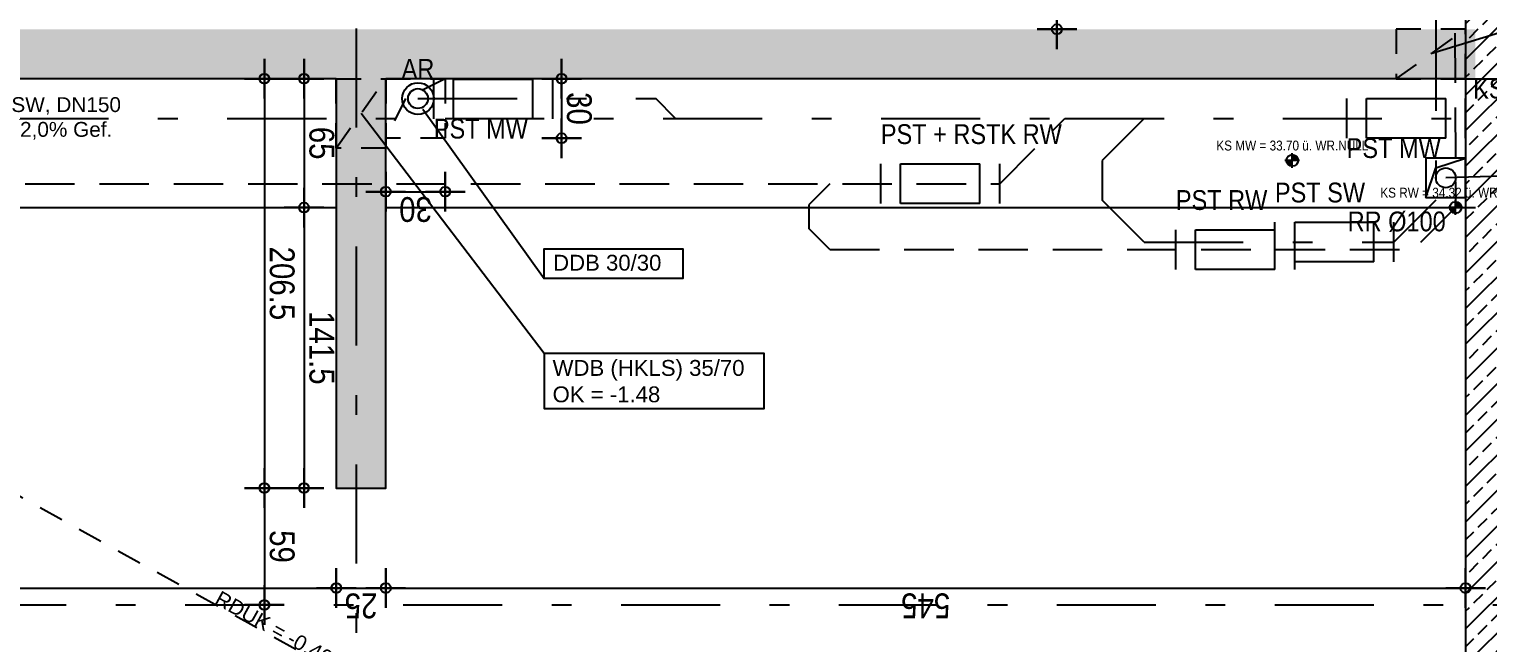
# Model space of a CAD drawing. Header units: millimetres. Extents: x 2717 to 2789, y 1567 to 1698.
# Drawn here: x 2769.04 to 2776.4, y 1612.96 to 1616.06 of the extents above; entities that cross this region are included whole.
import ezdxf
from ezdxf.enums import TextEntityAlignment as Align

# ---------------------------------------------------------------- set-up
doc = ezdxf.new("R2010")
doc.units = ezdxf.units.MM
for name, pattern in [('HIDDEN', [0.375, 0.25, -0.125]), ('HIDDEN2', [0.1875, 0.125, -0.0625]), ('STRICHPUNKT', [1, 0.5, -0.25, 0, -0.25])]:
    doc.linetypes.add(name, pattern=pattern)
doc.layers.add('00_HLP-G00-Lk2-M0', color=6, linetype='Continuous', plot=False)
doc.layers.add('07_SYM-G00-LK2-HLP', color=6, linetype='Continuous', plot=False)
for name, color, linetype in [('01-TXT---------M0', 1, 'Continuous'), ('01-TXT-G00-Lk2-M0', 1, 'Continuous'), ('02-AXO-G00-Lk2-M0', 8, 'STRICHPUNKT'), ('02-DIM-G00-Lk2-ACHSEN', 8, 'Continuous'), ('02-DIM-G00-Lk2-M0', 8, 'Continuous'), ('02-DIM-G00-Lk2-ROHBAU', 8, 'Continuous'), ('02-FIL-G00-Lk2-STB', 8, 'Continuous'), ('02-HID-G00-Lk2-M0', 8, 'HIDDEN2'), ('02-TWA-G00-Lk2-M0', 4, 'Continuous'), ('02-TXT-G00-Lk2-M0', 8, 'Continuous'), ('03-ANS-G00-Lk2-M0', 8, 'Continuous'), ('03-HID-G00-LK2-M0', 8, 'HIDDEN2'), ('03-SYM-G00-LK2-M0', 8, 'Continuous'), ('03-TXT-G00-Lk2-M0', 8, 'Continuous'), ('07-MWK-G00-Lk2-M0', 4, 'STRICHPUNKT'), ('07-RWK-G00-Lk2-M0', 150, 'HIDDEN'), ('07-SWK-G00-Lk2-M0', 34, 'STRICHPUNKT'), ('07-SWK-G00-Lk2-TXT', 34, 'Continuous'), ('07-SYM-G00-Lk2-M0', 8, 'Continuous')]:
    doc.layers.add(name, color=color, linetype=linetype)
doc.styles.add('ARIAL', font='arial.ttf', dxfattribs={"width": 0.85})
doc.styles.get("Standard").update_dxf_attribs({"font": 'arial.ttf'})
doc.dimstyles.new('pp chromy&schneider', dxfattribs={"dimscale": 0.005, "dimtxt": 25, "dimasz": 10, "dimexe": 0, "dimexo": 0, "dimgap": 5, "dimtad": 1, "dimdec": 1, "dimlfac": 100, "dimrnd": 0.1, "dimzin": 9, "dimdsep": 46, "dimtxsty": 'ARIAL', "dimblk": 'c&s kote', "dimcen": 0, "dimse1": 1, "dimse2": 1, "dimclrd": 8, "dimclrt": 8, "dimadec": 0, "dimazin": 0, "dimtfac": 0.75, "dimtdec": 1, "dimtix": 1, "dimtmove": 2, "dimatfit": 0, "dimldrblk": 'NONE', "dimfxl": 1, "dimtolj": 1, "dimlwd": -1, "dimarcsym": 0})
pattern_1 = [(45, (2691.82905, 1579.03722), (-0.08980256, 0.08980256), []), (45, (2691.91885, 1579.03722), (-0.08980256, 0.08980256), [0.0635, -0.03175])]

# ---------------------------------------------------------------- blocks, each defined once
blk = doc.blocks.new('c&s kote')
at = {"color": 8}
for p, q in [((0, -2), (0, 2)), ((0, 2), (0, -2)), ((-2, 0), (2, 0)), ((2, 0), (-2, 0))]:
    blk.add_line(p, q, dxfattribs=at)
blk.add_circle((0, 0), 0.5, dxfattribs=at)
blk = doc.blocks.new('*D1131')
at = {"layer": '02-DIM-G00-Lk2-ROHBAU', "color": 8, "transparency": 16777216}
blk.add_line((2765.2417, 1613.2372), (2770.5417, 1613.2372), dxfattribs=at)
at = {"layer": 'Defpoints', "color": 0, "transparency": 16777216}
for p in [(2770.5917, 1613.7419), (2770.5917, 1613.2372), (2765.1917, 1612.9472)]:
    blk.add_point(p, dxfattribs=at)
at = {"layer": '02-DIM-G00-Lk2-ROHBAU', "color": 8, "transparency": 16777216, "xscale": 0.05, "yscale": 0.05, "zscale": 0.05, "rotation": 180}
blk.add_blockref('c&s kote', (2765.1917, 1613.2372), dxfattribs=at)
at = {"layer": '02-DIM-G00-Lk2-ROHBAU', "color": 8, "transparency": 16777216, "xscale": 0.05, "yscale": 0.05, "zscale": 0.05}
blk.add_blockref('c&s kote', (2770.5917, 1613.2372), dxfattribs=at)
at = {"layer": '02-DIM-G00-Lk2-ROHBAU', "color": 8, "transparency": 16777216, "insert": (2767.8917, 1613.1484), "char_height": 0.125, "attachment_point": 5, "rotation": 180, "style": 'ARIAL'}
blk.add_mtext('\\A1;540', dxfattribs=at)
blk = doc.blocks.new('_None')
blk = doc.blocks.new('*D1132')
at = {"layer": '02-DIM-G00-Lk2-ROHBAU', "color": 8, "transparency": 16777216}
blk.add_line((2770.6417, 1613.2372), (2770.7917, 1613.2372), dxfattribs=at)
at = {"layer": 'Defpoints', "color": 0, "transparency": 16777216}
for p in [(2770.5917, 1613.7419), (2770.8417, 1613.7419), (2770.8417, 1613.2372)]:
    blk.add_point(p, dxfattribs=at)
at = {"layer": '02-DIM-G00-Lk2-ROHBAU', "color": 8, "transparency": 16777216, "xscale": 0.05, "yscale": 0.05, "zscale": 0.05, "rotation": 180}
blk.add_blockref('c&s kote', (2770.5917, 1613.2372), dxfattribs=at)
at = {"layer": '02-DIM-G00-Lk2-ROHBAU', "color": 8, "transparency": 16777216, "xscale": 0.05, "yscale": 0.05, "zscale": 0.05}
blk.add_blockref('c&s kote', (2770.8417, 1613.2372), dxfattribs=at)
at = {"layer": '02-DIM-G00-Lk2-ROHBAU', "color": 8, "transparency": 16777216, "insert": (2770.7167, 1613.1484), "char_height": 0.125, "attachment_point": 5, "rotation": 180, "style": 'ARIAL'}
blk.add_mtext('\\A1;25', dxfattribs=at)
blk = doc.blocks.new('*D1133')
at = {"layer": '02-DIM-G00-Lk2-ROHBAU', "color": 8, "transparency": 16777216}
blk.add_line((2770.8917, 1613.2372), (2776.2417, 1613.2372), dxfattribs=at)
at = {"layer": 'Defpoints', "color": 0, "transparency": 16777216}
for p in [(2770.8417, 1613.7419), (2776.2917, 1613.2372), (2776.2917, 1612.7311)]:
    blk.add_point(p, dxfattribs=at)
at = {"layer": '02-DIM-G00-Lk2-ROHBAU', "color": 8, "transparency": 16777216, "xscale": 0.05, "yscale": 0.05, "zscale": 0.05, "rotation": 180}
blk.add_blockref('c&s kote', (2770.8417, 1613.2372), dxfattribs=at)
at = {"layer": '02-DIM-G00-Lk2-ROHBAU', "color": 8, "transparency": 16777216, "xscale": 0.05, "yscale": 0.05, "zscale": 0.05}
blk.add_blockref('c&s kote', (2776.2917, 1613.2372), dxfattribs=at)
at = {"layer": '02-DIM-G00-Lk2-ROHBAU', "color": 8, "transparency": 16777216, "insert": (2773.5667, 1613.1487), "char_height": 0.125, "attachment_point": 5, "rotation": 180, "style": 'ARIAL'}
blk.add_mtext('\\A1;545', dxfattribs=at)
blk = doc.blocks.new('*D1159')
at = {"layer": '02-DIM-G00-Lk2-ROHBAU', "color": 8, "transparency": 16777216}
blk.add_line((2770.229, 1615.7572), (2770.229, 1613.7919), dxfattribs=at)
at = {"layer": 'Defpoints', "color": 0, "transparency": 16777216}
for p in [(2770.5917, 1615.8072), (2770.229, 1613.7419), (2770.5917, 1613.7419)]:
    blk.add_point(p, dxfattribs=at)
at = {"layer": '02-DIM-G00-Lk2-ROHBAU', "color": 8, "transparency": 16777216, "xscale": 0.05, "yscale": 0.05, "zscale": 0.05}
for p, rotation in [((2770.229, 1615.8072), 90), ((2770.229, 1613.7419), 270)]:
    blk.add_blockref('c&s kote', p, dxfattribs=dict(at, rotation=rotation))
at = {"layer": '02-DIM-G00-Lk2-ROHBAU', "color": 8, "transparency": 16777216, "insert": (2770.3179, 1614.7745), "char_height": 0.125, "attachment_point": 5, "rotation": 270, "style": 'ARIAL'}
blk.add_mtext('\\A1;206.5', dxfattribs=at)
blk = doc.blocks.new('03-rar')
blk.add_circle((0, 0), 0.05)
at = {"layer": '01-TXT---------M0', "color": 8, "style": 'ARIAL', "width": 0.85}
blk.add_attdef('RR', text='', height=0.1, dxfattribs=at).set_placement((0, 0.1), align=Align.CENTER)
blk = doc.blocks.new('03-PST')
for p, q in [((0, -0.1), (0, 0.1)), ((0.1, -0.1), (0.1, 0.1)), ((0.1, 0.1), (0.5, 0.1)), ((0.5, -0.1), (0.5, 0.1)), ((0.6, -0.1), (0.6, 0.1)), ((0.5, -0.1), (0.1, -0.1))]:
    blk.add_line(p, q)
at = {"layer": '01-TXT---------M0', "color": 8, "style": 'ARIAL', "width": 0.85}
blk.add_attdef('KS', text='', height=0.1, dxfattribs=at).set_placement((0, 0.3), align=Align.TOP_LEFT)
blk = doc.blocks.new('01-HK1')
for p, q in [((-0.0005, -0.0742), (-0.0005, 0.0742)), ((0.0737, 0), (-0.0747, 0))]:
    blk.add_line(p, q)
blk.add_circle((-0.0005, 0), 0.0586)
for points in [[(-0.0005, 0.0586), (0.0409, 0.0414), (-0.0005, 0)], [(-0.0005, 0), (0.0581, 0), (0.0409, 0.0414)], [(-0.0591, 0), (-0.0419, -0.0414), (-0.0005, 0)], [(-0.0419, -0.0414), (-0.0005, -0.0586), (-0.0005, 0)]]:
    blk.add_solid(points)
at = {"layer": '01-TXT---------M0', "color": 8, "style": 'ARIAL', "width": 0.85}
blk.add_attdef('HEIGHT', text='', height=0.1, dxfattribs=at).set_placement((0, 0.2), align=Align.TOP_CENTER)
blk = doc.blocks.new('*D622')
at = {"layer": '02-DIM-G00-Lk2-ROHBAU', "color": 8, "transparency": 16777216}
blk.add_line((2770.429, 1615.7572), (2770.429, 1615.2072), dxfattribs=at)
at = {"layer": 'Defpoints', "color": 0, "transparency": 16777216}
for p in [(2770.5917, 1615.8072), (2770.429, 1615.1572), (2770.5917, 1615.1572)]:
    blk.add_point(p, dxfattribs=at)
at = {"layer": '02-DIM-G00-Lk2-ROHBAU', "color": 8, "transparency": 16777216, "xscale": 0.05, "yscale": 0.05, "zscale": 0.05}
for p, rotation in [((2770.429, 1615.8072), 90), ((2770.429, 1615.1572), 270)]:
    blk.add_blockref('c&s kote', p, dxfattribs=dict(at, rotation=rotation))
at = {"layer": '02-DIM-G00-Lk2-ROHBAU', "color": 8, "transparency": 16777216, "insert": (2770.5179, 1615.4822), "char_height": 0.125, "attachment_point": 5, "rotation": 270, "style": 'ARIAL'}
blk.add_mtext('\\A1;65', dxfattribs=at)
blk = doc.blocks.new('*D623')
at = {"layer": '02-DIM-G00-Lk2-ROHBAU', "color": 8, "transparency": 16777216}
blk.add_line((2770.429, 1615.1072), (2770.429, 1613.7919), dxfattribs=at)
at = {"layer": 'Defpoints', "color": 0, "transparency": 16777216}
for p in [(2770.5917, 1615.1572), (2770.429, 1613.7419), (2770.5917, 1613.7419)]:
    blk.add_point(p, dxfattribs=at)
at = {"layer": '02-DIM-G00-Lk2-ROHBAU', "color": 8, "transparency": 16777216, "xscale": 0.05, "yscale": 0.05, "zscale": 0.05}
for p, rotation in [((2770.429, 1615.1572), 90), ((2770.429, 1613.7419), 270)]:
    blk.add_blockref('c&s kote', p, dxfattribs=dict(at, rotation=rotation))
at = {"layer": '02-DIM-G00-Lk2-ROHBAU', "color": 8, "transparency": 16777216, "insert": (2770.5179, 1614.4495), "char_height": 0.125, "attachment_point": 5, "rotation": 270, "style": 'ARIAL'}
blk.add_mtext('\\A1;141.5', dxfattribs=at)
blk = doc.blocks.new('*D697')
at = {"layer": '02-DIM-G00-Lk2-ROHBAU', "color": 8, "transparency": 16777216}
blk.add_line((2780.029, 1618.3472), (2780.029, 1616.1068), dxfattribs=at)
at = {"layer": 'Defpoints', "color": 0, "transparency": 16777216}
for p in [(2774.5517, 1618.3972), (2776.2917, 1616.0568), (2780.029, 1616.0568)]:
    blk.add_point(p, dxfattribs=at)
at = {"layer": '02-DIM-G00-Lk2-ROHBAU', "color": 8, "transparency": 16777216, "xscale": 0.05, "yscale": 0.05, "zscale": 0.05}
for p, rotation in [((2780.029, 1618.3972), 89.99999999999999), ((2780.029, 1616.0568), 270)]:
    blk.add_blockref('c&s kote', p, dxfattribs=dict(at, rotation=rotation))
at = {"layer": '02-DIM-G00-Lk2-ROHBAU', "color": 8, "transparency": 16777216, "insert": (2780.1179, 1617.227), "char_height": 0.125, "attachment_point": 5, "rotation": 270, "style": 'ARIAL'}
blk.add_mtext('\\A1;234', dxfattribs=at)
blk = doc.blocks.new('*D698')
at = {"layer": '02-DIM-G00-Lk2-ROHBAU', "color": 8, "transparency": 16777216}
blk.add_line((2780.029, 1616.0068), (2780.029, 1615.8572), dxfattribs=at)
at = {"layer": 'Defpoints', "color": 0, "transparency": 16777216}
for p in [(2776.2917, 1616.0568), (2776.2917, 1615.8072), (2780.029, 1615.8072)]:
    blk.add_point(p, dxfattribs=at)
at = {"layer": '02-DIM-G00-Lk2-ROHBAU', "color": 8, "transparency": 16777216, "xscale": 0.05, "yscale": 0.05, "zscale": 0.05}
for p, rotation in [((2780.029, 1616.0568), 89.99999999999999), ((2780.029, 1615.8072), 270)]:
    blk.add_blockref('c&s kote', p, dxfattribs=dict(at, rotation=rotation))
at = {"layer": '02-DIM-G00-Lk2-ROHBAU', "color": 8, "transparency": 16777216, "insert": (2780.1179, 1615.932), "char_height": 0.125, "attachment_point": 5, "rotation": 270, "style": 'ARIAL'}
blk.add_mtext('\\A1;25', dxfattribs=at)
blk = doc.blocks.new('*D699')
at = {"layer": '02-DIM-G00-Lk2-ROHBAU', "color": 8, "transparency": 16777216}
blk.add_line((2780.029, 1615.7572), (2780.029, 1613.2022), dxfattribs=at)
at = {"layer": 'Defpoints', "color": 0, "transparency": 16777216}
for p in [(2776.2917, 1615.8072), (2780.029, 1613.1522), (2780.3417, 1613.1522)]:
    blk.add_point(p, dxfattribs=at)
at = {"layer": '02-DIM-G00-Lk2-ROHBAU', "color": 8, "transparency": 16777216, "xscale": 0.05, "yscale": 0.05, "zscale": 0.05}
for p, rotation in [((2780.029, 1615.8072), 89.99999999999999), ((2780.029, 1613.1522), 270)]:
    blk.add_blockref('c&s kote', p, dxfattribs=dict(at, rotation=rotation))
at = {"layer": '02-DIM-G00-Lk2-ROHBAU', "color": 8, "transparency": 16777216, "insert": (2780.1179, 1614.4797), "char_height": 0.125, "attachment_point": 5, "rotation": 270, "style": 'ARIAL'}
blk.add_mtext('\\A1;265.5', dxfattribs=at)
blk = doc.blocks.new('*D700')
at = {"layer": '02-DIM-G00-Lk2-ROHBAU', "color": 8, "transparency": 16777216}
blk.add_line((2780.029, 1613.1022), (2780.029, 1609.7051), dxfattribs=at)
at = {"layer": 'Defpoints', "color": 0, "transparency": 16777216}
for p in [(2780.3417, 1613.1522), (2776.2917, 1609.6551), (2780.029, 1609.6551)]:
    blk.add_point(p, dxfattribs=at)
at = {"layer": '02-DIM-G00-Lk2-ROHBAU', "color": 8, "transparency": 16777216, "xscale": 0.05, "yscale": 0.05, "zscale": 0.05}
for p, rotation in [((2780.029, 1613.1522), 89.99999999999999), ((2780.029, 1609.6551), 270)]:
    blk.add_blockref('c&s kote', p, dxfattribs=dict(at, rotation=rotation))
at = {"layer": '02-DIM-G00-Lk2-ROHBAU', "color": 8, "transparency": 16777216, "insert": (2780.1179, 1611.4036), "char_height": 0.125, "attachment_point": 5, "rotation": 270, "style": 'ARIAL'}
blk.add_mtext('\\A1;349.7', dxfattribs=at)
blk = doc.blocks.new('*D711')
at = {"layer": '02-DIM-G00-Lk2-ROHBAU', "color": 8, "transparency": 16777216}
blk.add_line((2779.829, 1618.3472), (2779.829, 1616.1068), dxfattribs=at)
at = {"layer": 'Defpoints', "color": 0, "transparency": 16777216}
for p in [(2774.5517, 1618.3972), (2776.2917, 1616.0568), (2779.829, 1616.0568)]:
    blk.add_point(p, dxfattribs=at)
at = {"layer": '02-DIM-G00-Lk2-ROHBAU', "color": 8, "transparency": 16777216, "xscale": 0.05, "yscale": 0.05, "zscale": 0.05}
for p, rotation in [((2779.829, 1618.3972), 89.99999999999999), ((2779.829, 1616.0568), 270)]:
    blk.add_blockref('c&s kote', p, dxfattribs=dict(at, rotation=rotation))
at = {"layer": '02-DIM-G00-Lk2-ROHBAU', "color": 8, "transparency": 16777216, "insert": (2779.9179, 1617.227), "char_height": 0.125, "attachment_point": 5, "rotation": 270, "style": 'ARIAL'}
blk.add_mtext('\\A1;234', dxfattribs=at)
blk = doc.blocks.new('*D712')
at = {"layer": '02-DIM-G00-Lk2-ROHBAU', "color": 8, "transparency": 16777216}
blk.add_line((2779.829, 1616.0068), (2779.829, 1615.8572), dxfattribs=at)
at = {"layer": 'Defpoints', "color": 0, "transparency": 16777216}
for p in [(2776.2917, 1616.0568), (2776.2917, 1615.8072), (2779.829, 1615.8072)]:
    blk.add_point(p, dxfattribs=at)
at = {"layer": '02-DIM-G00-Lk2-ROHBAU', "color": 8, "transparency": 16777216, "xscale": 0.05, "yscale": 0.05, "zscale": 0.05}
for p, rotation in [((2779.829, 1616.0568), 89.99999999999999), ((2779.829, 1615.8072), 270)]:
    blk.add_blockref('c&s kote', p, dxfattribs=dict(at, rotation=rotation))
at = {"layer": '02-DIM-G00-Lk2-ROHBAU', "color": 8, "transparency": 16777216, "insert": (2779.9179, 1615.932), "char_height": 0.125, "attachment_point": 5, "rotation": 270, "style": 'ARIAL'}
blk.add_mtext('\\A1;25', dxfattribs=at)
blk = doc.blocks.new('*D713')
at = {"layer": '02-DIM-G00-Lk2-ROHBAU', "color": 8, "transparency": 16777216}
blk.add_line((2779.829, 1615.7572), (2779.829, 1609.7051), dxfattribs=at)
at = {"layer": 'Defpoints', "color": 0, "transparency": 16777216}
for p in [(2776.2917, 1615.8072), (2776.2917, 1609.6551), (2779.829, 1609.6551)]:
    blk.add_point(p, dxfattribs=at)
at = {"layer": '02-DIM-G00-Lk2-ROHBAU', "color": 8, "transparency": 16777216, "xscale": 0.05, "yscale": 0.05, "zscale": 0.05}
for p, rotation in [((2779.829, 1615.8072), 89.99999999999999), ((2779.829, 1609.6551), 270)]:
    blk.add_blockref('c&s kote', p, dxfattribs=dict(at, rotation=rotation))
at = {"layer": '02-DIM-G00-Lk2-ROHBAU', "color": 8, "transparency": 16777216, "insert": (2779.9179, 1612.7311), "char_height": 0.125, "attachment_point": 5, "rotation": 270, "style": 'ARIAL'}
blk.add_mtext('\\A1;615.2', dxfattribs=at)
blk = doc.blocks.new('*D740')
at = {"layer": '02-DIM-G00-Lk2-ROHBAU', "color": 8, "transparency": 16777216}
blk.add_line((2770.229, 1613.6919), (2770.229, 1613.2022), dxfattribs=at)
at = {"layer": 'Defpoints', "color": 0, "transparency": 16777216}
for p in [(2770.5917, 1613.7419), (2770.229, 1613.1522), (2780.3417, 1613.1522)]:
    blk.add_point(p, dxfattribs=at)
at = {"layer": '02-DIM-G00-Lk2-ROHBAU', "color": 8, "transparency": 16777216, "xscale": 0.05, "yscale": 0.05, "zscale": 0.05}
for p, rotation in [((2770.229, 1613.7419), 90), ((2770.229, 1613.1522), 270)]:
    blk.add_blockref('c&s kote', p, dxfattribs=dict(at, rotation=rotation))
at = {"layer": '02-DIM-G00-Lk2-ROHBAU', "color": 8, "transparency": 16777216, "insert": (2770.3179, 1613.447), "char_height": 0.125, "attachment_point": 5, "rotation": 270, "style": 'ARIAL'}
blk.add_mtext('\\A1;59', dxfattribs=at)
blk = doc.blocks.new('*D782')
at = {"layer": '02-DIM-G00-Lk2-ACHSEN', "color": 8, "transparency": 16777216}
blk.add_arc((2777.9417, 1638.8972), 0.3783, 7.57924, 82.42076, dxfattribs=at)
at = {"layer": 'Defpoints', "color": 0, "transparency": 16777216}
for p in [(2777.9417, 1641.3609), (2778.2693, 1639.0863), (2746.6524, 1638.8972), (2780.3417, 1638.8972), (2777.9417, 1606.4335)]:
    blk.add_point(p, dxfattribs=at)
at = {"layer": '02-DIM-G00-Lk2-ACHSEN', "color": 8, "transparency": 16777216, "xscale": 0.05, "yscale": 0.05, "zscale": 0.05}
for p, rotation in [((2777.9417, 1639.2755), 176.2103799030118), ((2778.3199, 1638.8972), 273.7896200982265)]:
    blk.add_blockref('c&s kote', p, dxfattribs=dict(at, rotation=rotation))
at = {"layer": '02-DIM-G00-Lk2-ACHSEN', "color": 8, "transparency": 16777216, "insert": (2778.272, 1639.2275), "char_height": 0.125, "attachment_point": 5, "rotation": 315, "style": 'ARIAL'}
blk.add_mtext('\\A1;90.00°', dxfattribs=at)
blk = doc.blocks.new('*D821')
at = {"layer": '02-DIM-G00-Lk2-ACHSEN', "color": 8, "transparency": 16777216}
blk.add_arc((2749.7717, 1609.5039), 0.9465, 182.33948, 266.973, dxfattribs=at)
at = {"layer": 'Defpoints', "color": 0, "transparency": 16777216}
for p in [(2749.7717, 1641.3609), (2746.729, 1609.5404), (2780.3417, 1609.137), (2748.9482, 1609.0372), (2749.7717, 1606.4335)]:
    blk.add_point(p, dxfattribs=at)
at = {"layer": '02-DIM-G00-Lk2-ACHSEN', "color": 8, "transparency": 16777216, "xscale": 0.05, "yscale": 0.05, "zscale": 0.05}
for p, rotation in [((2748.8252, 1609.5152), 90.82598231945363), ((2749.7717, 1608.5574), 358.4865013266352)]:
    blk.add_blockref('c&s kote', p, dxfattribs=dict(at, rotation=rotation))
at = {"layer": '02-DIM-G00-Lk2-ACHSEN', "color": 8, "transparency": 16777216, "insert": (2749.1616, 1608.901), "char_height": 0.125, "attachment_point": 5, "rotation": 314.65624, "style": 'ARIAL'}
blk.add_mtext('\\A1;90.69°', dxfattribs=at)
blk = doc.blocks.new('*D822')
at = {"layer": '02-DIM-G00-Lk2-ACHSEN', "color": 8, "transparency": 16777216}
blk.add_arc((2777.9417, 1609.1658), 0.9163, 273.12696, 356.18552, dxfattribs=at)
at = {"layer": 'Defpoints', "color": 0, "transparency": 16777216}
for p in [(2777.9417, 1641.3609), (2746.729, 1609.5404), (2780.3417, 1609.137), (2778.3966, 1608.3705), (2777.9417, 1606.4335)]:
    blk.add_point(p, dxfattribs=at)
at = {"layer": '02-DIM-G00-Lk2-ACHSEN', "color": 8, "transparency": 16777216, "xscale": 0.05, "yscale": 0.05, "zscale": 0.05}
for p, rotation in [((2778.8579, 1609.1548), 87.74900272406407), ((2777.9417, 1608.2496), 181.5634809221194)]:
    blk.add_blockref('c&s kote', p, dxfattribs=dict(at, rotation=rotation))
at = {"layer": '02-DIM-G00-Lk2-ACHSEN', "color": 8, "transparency": 16777216, "insert": (2778.6481, 1608.4509), "char_height": 0.125, "attachment_point": 5, "rotation": 224.65624, "style": 'ARIAL'}
blk.add_mtext('\\A1;89.31°', dxfattribs=at)
blk = doc.blocks.new('*D827')
at = {"layer": '02-DIM-G00-Lk2-M0', "color": 8, "transparency": 16777216}
blk.add_line((2774.229, 1616.1072), (2774.229, 1617.1072), dxfattribs=at)
at = {"layer": 'Defpoints', "color": 0, "transparency": 16777216}
for p in [(2773.9417, 1617.1572), (2774.229, 1617.1572), (2773.9417, 1616.0572)]:
    blk.add_point(p, dxfattribs=at)
at = {"layer": '02-DIM-G00-Lk2-M0', "color": 8, "transparency": 16777216, "xscale": 0.05, "yscale": 0.05, "zscale": 0.05}
for p, rotation in [((2774.229, 1617.1572), 90), ((2774.229, 1616.0572), 270)]:
    blk.add_blockref('c&s kote', p, dxfattribs=dict(at, rotation=rotation))
at = {"layer": '02-DIM-G00-Lk2-M0', "color": 8, "transparency": 16777216, "insert": (2774.3179, 1616.6072), "char_height": 0.125, "attachment_point": 5, "rotation": 270, "style": 'ARIAL'}
blk.add_mtext('\\A1;110', dxfattribs=at)
blk = doc.blocks.new('*D1041')
at = {"layer": '02-DIM-G00-Lk2-ROHBAU', "color": 8, "transparency": 16777216}
blk.add_line((2771.729, 1615.7572), (2771.729, 1615.5572), dxfattribs=at)
at = {"layer": 'Defpoints', "color": 0, "transparency": 16777216}
for p in [(2771.1417, 1615.8072), (2771.1417, 1615.5072), (2771.729, 1615.5072)]:
    blk.add_point(p, dxfattribs=at)
at = {"layer": '02-DIM-G00-Lk2-ROHBAU', "color": 8, "transparency": 16777216, "xscale": 0.05, "yscale": 0.05, "zscale": 0.05}
for p, rotation in [((2771.729, 1615.8072), 90), ((2771.729, 1615.5072), 270)]:
    blk.add_blockref('c&s kote', p, dxfattribs=dict(at, rotation=rotation))
at = {"layer": '02-DIM-G00-Lk2-ROHBAU', "color": 8, "transparency": 16777216, "insert": (2771.8179, 1615.6572), "char_height": 0.125, "attachment_point": 5, "rotation": 270, "style": 'ARIAL'}
blk.add_mtext('\\A1;30', dxfattribs=at)
blk = doc.blocks.new('*D1042')
at = {"layer": '02-DIM-G00-Lk2-ROHBAU', "color": 8, "transparency": 16777216}
blk.add_line((2770.8917, 1615.2372), (2771.0917, 1615.2372), dxfattribs=at)
at = {"layer": 'Defpoints', "color": 0, "transparency": 16777216}
for p in [(2770.8417, 1615.5072), (2771.1417, 1615.5072), (2771.1417, 1615.2372)]:
    blk.add_point(p, dxfattribs=at)
at = {"layer": '02-DIM-G00-Lk2-ROHBAU', "color": 8, "transparency": 16777216, "xscale": 0.05, "yscale": 0.05, "zscale": 0.05, "rotation": 180}
blk.add_blockref('c&s kote', (2770.8417, 1615.2372), dxfattribs=at)
at = {"layer": '02-DIM-G00-Lk2-ROHBAU', "color": 8, "transparency": 16777216, "xscale": 0.05, "yscale": 0.05, "zscale": 0.05}
blk.add_blockref('c&s kote', (2771.1417, 1615.2372), dxfattribs=at)
at = {"layer": '02-DIM-G00-Lk2-ROHBAU', "color": 8, "transparency": 16777216, "insert": (2770.9917, 1615.1484), "char_height": 0.125, "attachment_point": 5, "rotation": 180, "style": 'ARIAL'}
blk.add_mtext('\\A1;30', dxfattribs=at)

msp = doc.modelspace()

# ---------------------------------------------------------------- hatches: boundary and pattern name
at = {"layer": '02-FIL-G00-Lk2-STB'}
h = msp.add_hatch(dxfattribs=at)
h.set_pattern_fill('ANSI33', color=256, scale=0.02, angle=107.04654, style=0)
h.set_pattern_definition(pattern_1)
h.paths.add_polyline_path([(2776.5417, 1622.2572), (2776.2917, 1622.2572), (2776.2917, 1615.8072), (2776.5417, 1615.8072)])
h = msp.add_hatch(dxfattribs=at)
h.set_pattern_fill('ANSI33', color=256, scale=0.02, angle=107.04654, style=0)
h.set_pattern_definition(pattern_1)
h.paths.add_polyline_path([(2776.3417, 1616.0572), (2765.1417, 1616.0572), (2765.1417, 1615.8072), (2770.5917, 1615.8072), (2770.5917, 1613.7419), (2770.8417, 1613.7419), (2770.8417, 1615.8072), (2776.3417, 1615.8072)])
h = msp.add_hatch(dxfattribs=at)
h.set_pattern_fill('ANSI33', color=256, scale=0.02, angle=107.04654, style=0)
h.set_pattern_definition(pattern_1)
h.paths.add_polyline_path([(2776.5417, 1609.4027), (2776.5417, 1615.8072), (2776.2917, 1615.8072), (2776.2917, 1609.6551)])

# ---------------------------------------------------------------- linework, layer by layer
at = {"layer": '00_HLP-G00-Lk2-M0'}
msp.add_circle((2771.0042, 1615.7072), 0.08, dxfattribs=at)
at = {"layer": '01-TXT-G00-Lk2-M0', "color": 8}
for points in [[(2765.1417, 1615.1572), (2770.5917, 1615.1572)], [(2770.8417, 1615.1572), (2776.3417, 1615.1572)]]:
    msp.add_lwpolyline(points, dxfattribs=at)
at = {"layer": '02-AXO-G00-Lk2-M0'}
for points in [[(2770.6917, 1641.3609), (2770.6917, 1606.4335)], [(2746.729, 1613.1522), (2780.3417, 1613.1522)]]:
    msp.add_lwpolyline(points, dxfattribs=at)
at = {"layer": '02-FIL-G00-Lk2-STB'}
for points in [[(2776.2917, 1616.0572), (2776.2917, 1615.8072)], [(2776.2917, 1615.8072), (2776.5417, 1615.8072)]]:
    msp.add_lwpolyline(points, dxfattribs=at)
at = {"layer": '02-HID-G00-Lk2-M0', "color": 4}
for points in [[(2776.2917, 1616.0572), (2775.9417, 1616.0572), (2775.9417, 1615.8072), (2776.2917, 1615.8072)], [(2770.5917, 1615.8072), (2770.8417, 1615.8072), (2770.8417, 1615.4572), (2770.5917, 1615.4572)]]:
    msp.add_lwpolyline(points, close=True, dxfattribs=at)
for points in [[(2775.9417, 1615.8072), (2776.2917, 1616.0572)], [(2770.5917, 1615.4572), (2770.8417, 1615.8072)]]:
    msp.add_lwpolyline(points, dxfattribs=at)
at = {"layer": '02-TWA-G00-Lk2-M0'}
for p, q in [((2776.2917, 1622.2572), (2776.2917, 1615.8072)), ((2776.2917, 1615.8072), (2776.2917, 1609.6551))]:
    msp.add_line(p, q, dxfattribs=at)
for points in [[(2770.5917, 1615.8072), (2765.1917, 1615.8072)], [(2770.5917, 1615.8072), (2770.5917, 1613.7419), (2770.8417, 1613.7419), (2770.8417, 1615.8072), (2770.8417, 1615.8072)], [(2776.2917, 1615.8072), (2770.8417, 1615.8072)]]:
    msp.add_lwpolyline(points, dxfattribs=at)
at = {"layer": '02-TXT-G00-Lk2-M0'}
for points in [[(2777.4196, 1616.333), (2777.4196, 1616.0555), (2778.529, 1616.0555), (2778.529, 1616.333), (2777.4196, 1616.333), (2776.1167, 1615.9322)], [(2771.6417, 1614.4216), (2771.6417, 1614.1441), (2772.7511, 1614.1441), (2772.7511, 1614.4216), (2771.6417, 1614.4216), (2770.7167, 1615.6322)]]:
    msp.add_lwpolyline(points, dxfattribs=at)
at = {"layer": '03-ANS-G00-Lk2-M0'}
msp.add_lwpolyline([(2776.2917, 1615.4072), (2776.0917, 1615.4072), (2776.0917, 1615.2072), (2776.2917, 1615.2072), (2776.2917, 1615.4072)], dxfattribs=at)
at = {"layer": '03-HID-G00-LK2-M0'}
msp.add_lwpolyline([(2770.8417, 1615.5072), (2770.8417, 1615.8072), (2770.8417, 1615.8072), (2771.1417, 1615.8072), (2771.1417, 1615.5072), (2770.8417, 1615.5072)], close=True, dxfattribs=at)
msp.add_lwpolyline([(2770.8417, 1615.5072), (2770.8417, 1615.8072), (2771.1417, 1615.8072), (2770.9417, 1615.7072), (2770.8417, 1615.5072)], dxfattribs=at)
at = {"layer": '03-TXT-G00-Lk2-M0', "linetype": 'HIDDEN2'}
msp.add_lwpolyline([(2776.2917, 1609.6551), (2765.1917, 1615.8072)], dxfattribs=at)
at = {"layer": '03-TXT-G00-Lk2-M0'}
for points in [[(2771.0292, 1615.6538), (2771.6417, 1614.7991), (2771.6417, 1614.9491), (2772.3417, 1614.9491), (2772.3417, 1614.7991), (2771.6417, 1614.7991)], [(2777.229, 1615.3372), (2777.929, 1615.3372), (2777.929, 1615.4872), (2777.229, 1615.4872), (2777.229, 1615.3372), (2776.1917, 1615.3072)], [(2776.0917, 1615.2072), (2776.1417, 1615.3572), (2776.2917, 1615.4072)]]:
    msp.add_lwpolyline(points, dxfattribs=at)
at = {"layer": '07-MWK-G00-Lk2-M0'}
msp.add_line((2774.2699, 1615.6072), (2784.3487, 1615.6072), dxfattribs=at)
at = {"layer": '07-RWK-G00-Lk2-M0'}
msp.add_line((2776.1917, 1627.2872), (2776.2417, 1615.1572), dxfattribs=at)
for points in [[(2773.9404, 1615.2777), (2774.2699, 1615.6072)], [(2755.5212, 1615.2777), (2773.9404, 1615.2777)], [(2773.0831, 1615.2777), (2772.977, 1615.1716)], [(2772.977, 1615.1716), (2772.977, 1615.0512)], [(2776.2417, 1615.1572), (2776.0295, 1614.9451)], [(2773.0831, 1614.9451), (2772.977, 1615.0512)], [(2773.0831, 1614.9451), (2776.0295, 1614.9451)]]:
    msp.add_lwpolyline(points, dxfattribs=at)
at = {"layer": '07-SWK-G00-Lk2-M0'}
msp.add_line((2765.6417, 1615.6072), (2774.2699, 1615.6072), dxfattribs=at)
for points in [[(2776.1417, 1621.6451), (2776.1417, 1615.1951)], [(2771.0042, 1615.7072), (2772.2042, 1615.7072)], [(2772.3042, 1615.6072), (2772.2042, 1615.7072)], [(2774.6699, 1615.6072), (2774.4578, 1615.3951)], [(2774.4578, 1615.3951), (2774.4578, 1615.1951)], [(2774.6699, 1614.983), (2774.4578, 1615.1951)], [(2776.1417, 1615.1951), (2775.9295, 1614.983)], [(2774.6699, 1614.983), (2775.9295, 1614.983)]]:
    msp.add_lwpolyline(points, dxfattribs=at)
at = {"layer": '07-SWK-G00-Lk2-TXT'}
msp.add_lwpolyline([(2769.0779, 1615.4724, 0, 0, 0), (2769.3779, 1615.4724, 0.05, 0, 0), (2769.5279, 1615.4724, 0, 0, 0)], format="xyseb", dxfattribs=at)

# ---------------------------------------------------------------- block references
at = {"layer": '03-SYM-G00-LK2-M0', "rotation": 359.9999999996278}
msp.add_blockref('03-rar', (2771.0042, 1615.7072), dxfattribs=at).add_auto_attribs({'RR': 'AR'})
at = {"layer": '03-SYM-G00-LK2-M0'}
ref = msp.add_blockref('03-rar', (2776.1917, 1615.3072), dxfattribs=at)
ref.add_attrib('RR', 'RR %%c100', dxfattribs={"layer": '01-TXT---------M0', "color": 8, "height": 0.1, "rotation": 0, "style": 'ARIAL', "width": 0.85}).set_placement((2776.1917, 1615.0372), align=Align.RIGHT)
at = {"layer": '07-SYM-G00-Lk2-M0'}
ref = msp.add_blockref('03-PST', (2771.0842, 1615.7055), dxfattribs=dict(at, rotation=2.21988875e-07))
ref.add_attrib('KS', 'PST MW', dxfattribs={"layer": '01-TXT---------M0', "color": 8, "height": 0.1, "rotation": 0, "style": 'ARIAL', "width": 0.85}).set_placement((2771.0842, 1615.6055), align=Align.TOP_LEFT)
for name, p, rotation, values in [('01-HK1', (2776.9917, 1615.6072), 359.9999877909719, {'HEIGHT': 'KS  = 32.40 ü. WR.NULL'}), ('03-PST', (2773.3404, 1615.2777), 2.270890057e-07, {'KS': 'PST + RSTK RW'}), ('03-PST', (2775.3295, 1614.983), 2.203826185e-07, {'KS': 'PST SW'}), ('03-PST', (2774.8295, 1614.9451), 2.185338225e-07, {'KS': 'PST RW'})]:
    msp.add_blockref(name, p, dxfattribs=dict(at, rotation=rotation)).add_auto_attribs(values)
ref = msp.add_blockref('03-PST', (2775.6917, 1615.6072), dxfattribs=dict(at, rotation=2.21988875e-07))
ref.add_attrib('KS', 'PST MW', dxfattribs={"layer": '01-TXT---------M0', "color": 8, "height": 0.1, "rotation": 0, "style": 'ARIAL', "width": 0.85}).set_placement((2775.6917, 1615.5072), align=Align.TOP_LEFT)
at = {"layer": '07_SYM-G00-LK2-HLP', "xscale": 0.4999999999955299, "yscale": 0.5000000000119286, "zscale": 0.5, "rotation": 359.9999877901997}
for p, values in [((2775.4174, 1615.3951), {'HEIGHT': 'KS MW = 33.70 ü. WR.NULL'}), ((2776.2417, 1615.1572), {'HEIGHT': 'KS RW = 34.32 ü. WR.NULL'})]:
    msp.add_blockref('01-HK1', p, dxfattribs=at).add_auto_attribs(values)

# ---------------------------------------------------------------- texts
at = {"layer": '02-TXT-G00-Lk2-M0', "insert": (2771.6836, 1614.1736), "char_height": 0.08, "width": 1.4675, "attachment_point": 7}
msp.add_mtext('{\\fArial|b0|i0|c0|p34;WDB (HKLS) 35/70\\POK = -1.48}', dxfattribs=at)
at = {"layer": '03-TXT-G00-Lk2-M0', "insert": (2771.6862, 1614.8378), "char_height": 0.08, "width": 0.8986, "attachment_point": 7}
msp.add_mtext('{\\fArial|b0|i0|c0|p34;DDB 30/30}', dxfattribs=at)
at = {"layer": '03-TXT-G00-Lk2-M0', "insert": (2770.7417, 1612.7061), "char_height": 0.075, "width": 3.5817, "attachment_point": 5, "rotation": 331.0239}
msp.add_mtext('{\\fArial|b0|i0|c0|p34;RDUK = -0.40 = 513 ü. FOK GARAGE\\PFDUK = RDUK}', dxfattribs=at)
at = {"layer": '07-SWK-G00-Lk2-TXT', "insert": (2769.2285, 1615.6072), "char_height": 0.075, "width": 0.7993, "attachment_point": 5}
msp.add_mtext('{\\fArial|b0|i0|c0|p34;SW, DN150\\P2,0% Gef.}', dxfattribs=at)

# ---------------------------------------------------------------- dimensions: what is measured, and where the dimension line sits
at = {"layer": '02-DIM-G00-Lk2-ACHSEN'}
for base, line1, line2, picture, middle in [((2778.2693, 1639.0863), ((2746.6524, 1638.8972), (2780.3417, 1638.8972)), ((2777.9417, 1641.3609), (2777.9417, 1606.4335)), '*D782', (2778.272, 1639.2275)), ((2748.9482, 1609.0372), ((2749.7717, 1641.3609), (2749.7717, 1606.4335)), ((2746.729, 1609.5404), (2780.3417, 1609.137)), '*D821', (2749.1616, 1608.901)), ((2778.3966, 1608.3705), ((2777.9417, 1641.3609), (2777.9417, 1606.4335)), ((2746.729, 1609.5404), (2780.3417, 1609.137)), '*D822', (2778.6481, 1608.4509))]:
    dim = msp.add_angular_dim_2l(base=base, line1=line1, line2=line2, dimstyle='pp chromy&schneider', override={"dimzin": 8, "dimadec": 2}, dxfattribs=at)
    dim.commit()
    dim.dimension.update_dxf_attribs({"geometry": picture, "text_midpoint": middle})
at = {"layer": '02-DIM-G00-Lk2-M0'}
dim = msp.add_linear_dim(base=(2774.229, 1617.1572), p1=(2773.9417, 1616.0572), p2=(2773.9417, 1617.1572), angle=90, dimstyle='pp chromy&schneider', override={"dimzin": 8}, dxfattribs=at)
dim.commit()
dim.dimension.update_dxf_attribs({"geometry": '*D827', "text_midpoint": (2774.3179, 1616.6072)})
at = {"layer": '02-DIM-G00-Lk2-ROHBAU'}
for base, p1, p2, picture, middle in [((2780.029, 1616.0568), (2774.5517, 1618.3972), (2776.2917, 1616.0568), '*D697', (2780.1179, 1617.227)), ((2779.829, 1616.0568), (2774.5517, 1618.3972), (2776.2917, 1616.0568), '*D711', (2779.9179, 1617.227)), ((2780.029, 1615.8072), (2776.2917, 1616.0568), (2776.2917, 1615.8072), '*D698', (2780.1179, 1615.932)), ((2779.829, 1615.8072), (2776.2917, 1616.0568), (2776.2917, 1615.8072), '*D712', (2779.9179, 1615.932)), ((2771.729, 1615.5072), (2771.1417, 1615.8072), (2771.1417, 1615.5072), '*D1041', (2771.8179, 1615.6572)), ((2780.029, 1613.1522), (2776.2917, 1615.8072), (2780.3417, 1613.1522), '*D699', (2780.1179, 1614.4797)), ((2779.829, 1609.6551), (2776.2917, 1615.8072), (2776.2917, 1609.6551), '*D713', (2779.9179, 1612.7311)), ((2770.229, 1613.1522), (2770.5917, 1613.7419), (2780.3417, 1613.1522), '*D740', (2770.3179, 1613.447)), ((2780.029, 1609.6551), (2780.3417, 1613.1522), (2776.2917, 1609.6551), '*D700', (2780.1179, 1611.4036))]:
    dim = msp.add_linear_dim(base=base, p1=p1, p2=p2, angle=90, dimstyle='pp chromy&schneider', override={"dimzin": 8}, dxfattribs=at)
    dim.commit()
    dim.dimension.update_dxf_attribs({"geometry": picture, "text_midpoint": middle})
for base, p1, p2, picture, middle in [((2770.229, 1613.7419), (2770.5917, 1615.8072), (2770.5917, 1613.7419), '*D1159', (2770.3179, 1614.7745)), ((2770.429, 1615.1572), (2770.5917, 1615.8072), (2770.5917, 1615.1572), '*D622', (2770.5179, 1615.4822)), ((2770.429, 1613.7419), (2770.5917, 1615.1572), (2770.5917, 1613.7419), '*D623', (2770.5179, 1614.4495))]:
    dim = msp.add_linear_dim(base=base, p1=p1, p2=p2, angle=90, dimstyle='pp chromy&schneider', dxfattribs=at)
    dim.commit()
    dim.dimension.update_dxf_attribs({"geometry": picture, "text_midpoint": middle})
dim = msp.add_linear_dim(base=(2771.1417, 1615.2372), p1=(2770.8417, 1615.5072), p2=(2771.1417, 1615.5072), dimstyle='pp chromy&schneider', override={"dimzin": 8}, dxfattribs=at)
dim.commit()
dim.dimension.update_dxf_attribs({"geometry": '*D1042', "text_midpoint": (2770.9917, 1615.1484)})
for base, p1, p2, picture, middle in [((2770.5917, 1613.2372), (2765.1917, 1612.9472), (2770.5917, 1613.7419), '*D1131', (2767.8917, 1613.1484)), ((2770.8417, 1613.2372), (2770.5917, 1613.7419), (2770.8417, 1613.7419), '*D1132', (2770.7167, 1613.1484)), ((2776.2917, 1613.2372), (2770.8417, 1613.7419), (2776.2917, 1612.7311), '*D1133', (2773.5667, 1613.1487))]:
    dim = msp.add_linear_dim(base=base, p1=p1, p2=p2, dimstyle='pp chromy&schneider', dxfattribs=at)
    dim.commit()
    dim.dimension.update_dxf_attribs({"geometry": picture, "text_midpoint": middle})

doc.saveas('drawing.dxf')
